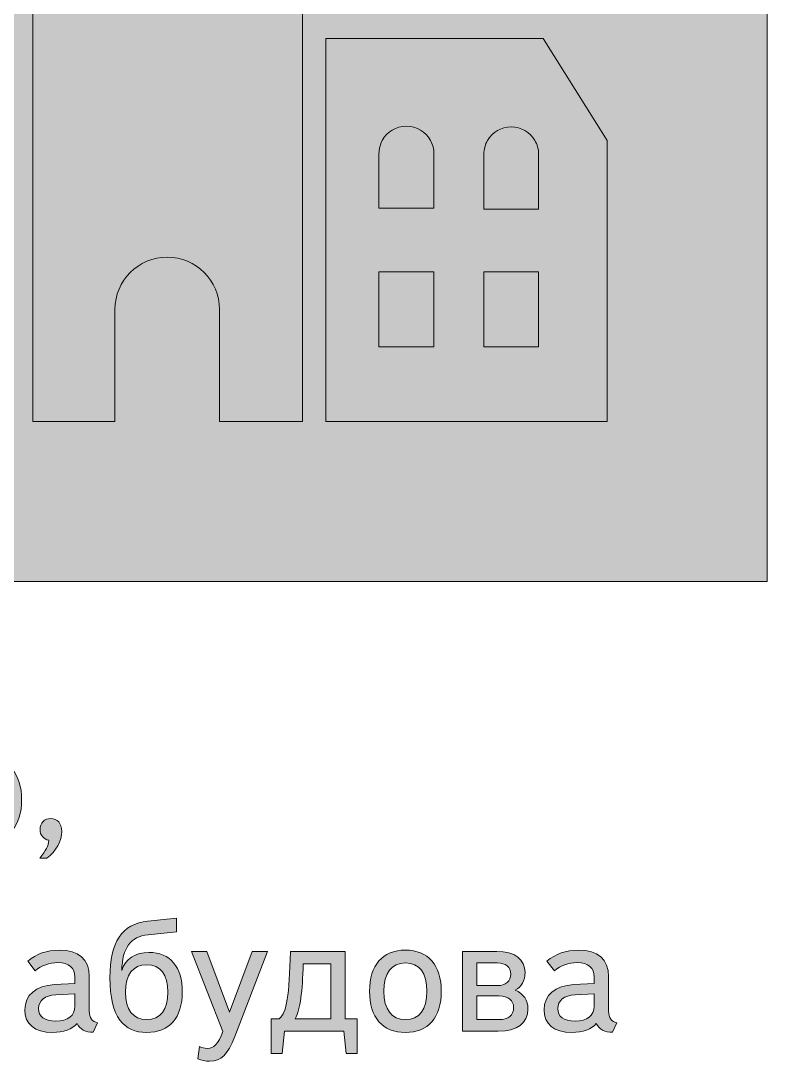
# Model space of a CAD drawing. Header units: millimetres. Extents: x -1334 to 1514, y -1037 to 10.
# Drawn here: x 507.1 to 553.7, y -608.9 to -544 of the extents above; entities that cross this region are included whole.
import ezdxf

# ---------------------------------------------------------------- set-up
doc = ezdxf.new("R2010")
doc.units = ezdxf.units.MM
doc.header["$MEASUREMENT"] = 0
doc.layers.add('bg', color=7, linetype='Continuous', lineweight=0)
doc.layers.add('icons', color=7, linetype='Continuous', lineweight=0)

# ---------------------------------------------------------------- blocks, each defined once
blk = doc.blocks.new('Block_16')
at = {"layer": 'icons'}
for points, knots in [([(521.548, -521.103), (521.548, -521.103), (516.267, -516.51), (516.267, -516.51), (516.267, -516.51), (510.983, -521.103), (510.983, -521.103), (510.983, -521.103), (507.846, -521.103), (507.846, -521.103), (507.846, -521.103), (507.846, -569), (507.846, -569), (507.846, -569), (512.972, -569), (512.972, -569), (512.972, -569), (512.972, -561.997), (512.972, -561.997), (512.972, -561.094), (513.339, -560.276), (513.928, -559.687), (514.521, -559.098), (515.336, -558.731), (516.239, -558.731), (518.042, -558.731), (519.506, -560.191), (519.506, -561.997), (519.506, -561.997), (519.506, -569), (519.506, -569), (519.506, -569), (524.685, -569), (524.685, -569), (524.685, -569), (524.685, -521.103), (524.685, -521.103), (524.685, -521.103), (521.548, -521.103), (521.548, -521.103)], [0, 0, 0, 0, 1, 1, 1, 2, 2, 2, 3, 3, 3, 4, 4, 4, 5, 5, 5, 6, 6, 6, 7, 7, 7, 8, 8, 8, 9, 9, 9, 10, 10, 10, 11, 11, 11, 12, 12, 12, 13, 13, 13, 13]), ([(539.709, -545.085), (539.709, -545.085), (526.138, -545.085), (526.138, -545.085), (526.138, -545.085), (526.138, -569), (526.138, -569), (526.138, -569), (543.703, -569), (543.703, -569), (543.703, -569), (543.703, -551.442), (543.703, -551.442), (543.703, -551.442), (539.709, -545.085), (539.709, -545.085)], [0, 0, 0, 0, 1, 1, 1, 2, 2, 2, 3, 3, 3, 4, 4, 4, 5, 5, 5, 5]), ([(532.89, -555.679), (532.89, -555.679), (529.461, -555.679), (529.461, -555.679), (529.461, -555.679), (529.461, -552.268), (529.461, -552.268), (529.461, -551.968), (529.539, -551.689), (529.669, -551.442), (529.966, -550.913), (530.53, -550.553), (531.176, -550.553), (531.821, -550.553), (532.386, -550.913), (532.682, -551.442), (532.813, -551.689), (532.89, -551.968), (532.89, -552.268), (532.89, -552.268), (532.89, -555.679), (532.89, -555.679)], [0, 0, 0, 0, 1, 1, 1, 2, 2, 2, 3, 3, 3, 4, 4, 4, 5, 5, 5, 6, 6, 6, 7, 7, 7, 7]), ([(539.431, -555.729), (539.431, -555.729), (536.005, -555.729), (536.005, -555.729), (536.005, -555.729), (536.005, -552.317), (536.005, -552.317), (536.005, -552), (536.093, -551.7), (536.245, -551.442), (536.541, -550.941), (537.088, -550.603), (537.716, -550.603), (538.344, -550.603), (538.895, -550.941), (539.191, -551.442), (539.342, -551.7), (539.431, -552), (539.431, -552.317), (539.431, -552.317), (539.431, -555.729), (539.431, -555.729)], [0, 0, 0, 0, 1, 1, 1, 2, 2, 2, 3, 3, 3, 4, 4, 4, 5, 5, 5, 6, 6, 6, 7, 7, 7, 7]), ([(532.89, -564.343), (532.89, -564.343), (529.461, -564.343), (529.461, -564.343), (529.461, -564.343), (529.461, -559.651), (529.461, -559.651), (529.461, -559.651), (532.89, -559.651), (532.89, -559.651), (532.89, -559.651), (532.89, -564.343), (532.89, -564.343)], [0, 0, 0, 0, 1, 1, 1, 2, 2, 2, 3, 3, 3, 4, 4, 4, 4]), ([(539.431, -564.343), (539.431, -564.343), (536.005, -564.343), (536.005, -564.343), (536.005, -564.343), (536.005, -559.651), (536.005, -559.651), (536.005, -559.651), (539.431, -559.651), (539.431, -559.651), (539.431, -559.651), (539.431, -564.343), (539.431, -564.343)], [0, 0, 0, 0, 1, 1, 1, 2, 2, 2, 3, 3, 3, 4, 4, 4, 4])]:
    blk.add_open_spline(points, degree=3, knots=knots, dxfattribs=at)
blk = doc.blocks.new('Block_15')
at = {"layer": 'icons'}
blk.add_blockref('Block_16', (0, 0), dxfattribs=at)
blk = doc.blocks.new('Block_14')
at = {"layer": 'icons'}
blk.add_blockref('Block_15', (0, 0), dxfattribs=at)
blk = doc.blocks.new('Block_13')
at = {"layer": 'icons'}
blk.add_blockref('Block_14', (0, 0), dxfattribs=at)
blk = doc.blocks.new('Block_51')
at = {"layer": 'icons', "true_color": 0x231f20, "transparency": 33554687}
h = blk.add_hatch(color=250, dxfattribs=at)
h.dxf.hatch_style = 2
edge = h.paths.add_edge_path()
edge.add_spline(control_points=[(504.904, -594.391), (505.77, -594.391), (506.249, -593.773), (506.249, -592.627), (506.249, -591.472), (505.77, -590.854), (504.904, -590.854), (504.037, -590.854), (503.559, -591.472), (503.559, -592.627), (503.559, -593.773), (504.037, -594.391), (504.904, -594.391)], knot_values=[0, 0, 0, 0, 1, 1, 1, 2, 2, 2, 3, 3, 3, 4, 4, 4, 4], degree=3, periodic=0)
edge = h.paths.add_edge_path()
edge.add_spline(control_points=[(504.904, -595.198), (503.479, -595.198), (502.661, -594.261), (502.661, -592.627), (502.661, -590.993), (503.479, -590.057), (504.904, -590.057), (506.328, -590.057), (507.146, -590.993), (507.146, -592.627), (507.146, -594.261), (506.328, -595.198), (504.904, -595.198)], knot_values=[0, 0, 0, 0, 1, 1, 1, 2, 2, 2, 3, 3, 3, 4, 4, 4, 4], degree=3, periodic=0)
h = blk.add_hatch(color=250, dxfattribs=at)
h.dxf.hatch_style = 2
edge = h.paths.add_edge_path()
edge.add_spline(control_points=[(508.969, -593.793), (509.368, -593.793), (509.647, -594.082), (509.647, -594.6), (509.647, -595.188), (509.298, -595.845), (508.721, -596.264), (508.721, -596.264), (508.272, -596.264), (508.272, -596.264), (508.661, -595.796), (508.82, -595.507), (508.85, -595.148), (508.511, -595.088), (508.292, -594.829), (508.292, -594.471), (508.292, -594.082), (508.571, -593.793), (508.969, -593.793)], knot_values=[0, 0, 0, 0, 1, 1, 1, 2, 2, 2, 3, 3, 3, 4, 4, 4, 5, 5, 5, 6, 6, 6, 6], degree=3, periodic=0)
h = blk.add_hatch(color=250, dxfattribs=at)
h.dxf.hatch_style = 2
edge = h.paths.add_edge_path()
edge.add_spline(control_points=[(514.958, -606.349), (515.815, -606.349), (516.283, -605.751), (516.283, -604.635), (516.283, -603.529), (515.815, -602.932), (514.958, -602.932), (514.101, -602.932), (513.633, -603.529), (513.633, -604.635), (513.633, -605.741), (514.101, -606.349), (514.958, -606.349)], knot_values=[0, 0, 0, 0, 1, 1, 1, 2, 2, 2, 3, 3, 3, 4, 4, 4, 4], degree=3, periodic=0)
edge = h.paths.add_edge_path()
edge.add_spline(control_points=[(516.811, -600.879), (516.811, -600.879), (515.038, -601.058), (515.038, -601.058), (513.932, -601.178), (513.444, -601.855), (513.394, -603.29), (513.603, -602.583), (514.24, -602.154), (515.098, -602.154), (516.413, -602.154), (517.18, -603.051), (517.18, -604.625), (517.18, -606.24), (516.373, -607.156), (514.958, -607.156), (513.543, -607.156), (512.656, -606.22), (512.656, -603.739), (512.656, -601.487), (513.394, -600.381), (515.028, -600.211), (515.028, -600.211), (516.811, -600.022), (516.811, -600.022), (516.811, -600.022), (516.811, -600.879), (516.811, -600.879)], knot_values=[0, 0, 0, 0, 1, 1, 1, 2, 2, 2, 3, 3, 3, 4, 4, 4, 5, 5, 5, 6, 6, 6, 7, 7, 7, 8, 8, 8, 9, 9, 9, 9], degree=3, periodic=0)
h = blk.add_hatch(color=250, dxfattribs=at)
h.dxf.hatch_style = 2
edge = h.paths.add_edge_path()
edge.add_spline(control_points=[(509.278, -604.805), (508.59, -604.835), (508.202, -605.153), (508.202, -605.662), (508.202, -606.17), (508.571, -606.449), (509.278, -606.449), (510.035, -606.449), (510.474, -606.12), (510.474, -605.512), (510.474, -605.512), (510.474, -604.745), (510.474, -604.745), (510.474, -604.745), (509.278, -604.805), (509.278, -604.805)], knot_values=[0, 0, 0, 0, 1, 1, 1, 2, 2, 2, 3, 3, 3, 4, 4, 4, 5, 5, 5, 5], degree=3, periodic=0)
edge = h.paths.add_edge_path()
edge.add_spline(control_points=[(507.525, -602.702), (508.063, -602.254), (508.71, -602.015), (509.487, -602.015), (510.713, -602.015), (511.371, -602.593), (511.371, -603.659), (511.371, -603.659), (511.371, -605.821), (511.371, -605.821), (511.371, -606.23), (511.559, -606.489), (511.889, -606.548), (511.889, -606.548), (511.619, -607.146), (511.619, -607.146), (511.131, -607.146), (510.782, -606.947), (510.603, -606.588), (510.334, -606.937), (509.756, -607.156), (509.069, -607.156), (507.963, -607.156), (507.345, -606.628), (507.345, -605.751), (507.345, -604.815), (508.032, -604.227), (509.198, -604.167), (509.198, -604.167), (510.474, -604.097), (510.474, -604.097), (510.474, -604.097), (510.474, -603.689), (510.474, -603.689), (510.474, -603.121), (510.095, -602.792), (509.408, -602.792), (508.879, -602.792), (508.381, -602.971), (507.992, -603.31), (507.992, -603.31), (507.525, -602.702), (507.525, -602.702)], knot_values=[0, 0, 0, 0, 1, 1, 1, 2, 2, 2, 3, 3, 3, 4, 4, 4, 5, 5, 5, 6, 6, 6, 7, 7, 7, 8, 8, 8, 9, 9, 9, 10, 10, 10, 11, 11, 11, 12, 12, 12, 13, 13, 13, 14, 14, 14, 14], degree=3, periodic=0)
h = blk.add_hatch(color=250, dxfattribs=at)
h.dxf.hatch_style = 2
edge = h.paths.add_edge_path()
edge.add_spline(control_points=[(518.884, -608.95), (518.636, -608.95), (518.366, -608.9), (518.147, -608.8), (518.147, -608.8), (518.257, -608.033), (518.257, -608.033), (518.406, -608.113), (518.565, -608.153), (518.735, -608.153), (519.163, -608.153), (519.423, -607.874), (519.702, -607.096), (519.702, -607.096), (517.759, -602.095), (517.759, -602.095), (517.759, -602.095), (518.705, -602.095), (518.705, -602.095), (518.705, -602.095), (520.13, -605.881), (520.13, -605.881), (520.13, -605.881), (521.545, -602.095), (521.545, -602.095), (521.545, -602.095), (522.501, -602.095), (522.501, -602.095), (522.501, -602.095), (520.449, -607.405), (520.449, -607.405), (520.001, -608.551), (519.602, -608.95), (518.884, -608.95)], knot_values=[0, 0, 0, 0, 1, 1, 1, 2, 2, 2, 3, 3, 3, 4, 4, 4, 5, 5, 5, 6, 6, 6, 7, 7, 7, 8, 8, 8, 9, 9, 9, 10, 10, 10, 11, 11, 11, 11], degree=3, periodic=0)
h = blk.add_hatch(color=250, dxfattribs=at)
h.dxf.hatch_style = 2
edge = h.paths.add_edge_path()
edge.add_spline(control_points=[(526.457, -606.299), (526.457, -606.299), (526.457, -602.862), (526.457, -602.862), (526.457, -602.862), (524.734, -602.862), (524.734, -602.862), (524.674, -604.625), (524.554, -605.672), (524.235, -606.299), (524.235, -606.299), (526.457, -606.299), (526.457, -606.299)], knot_values=[0, 0, 0, 0, 1, 1, 1, 2, 2, 2, 3, 3, 3, 4, 4, 4, 4], degree=3, periodic=0)
edge = h.paths.add_edge_path()
edge.add_spline(control_points=[(522.721, -608.471), (522.721, -608.471), (522.721, -606.299), (522.721, -606.299), (522.721, -606.299), (523.219, -606.299), (523.219, -606.299), (523.728, -605.881), (523.847, -604.854), (523.936, -602.095), (523.936, -602.095), (527.354, -602.095), (527.354, -602.095), (527.354, -602.095), (527.354, -606.299), (527.354, -606.299), (527.354, -606.299), (528.101, -606.299), (528.101, -606.299), (528.101, -606.299), (528.101, -608.471), (528.101, -608.471), (528.101, -608.471), (527.404, -608.471), (527.404, -608.471), (527.404, -608.471), (527.255, -607.076), (527.255, -607.076), (527.255, -607.076), (523.568, -607.076), (523.568, -607.076), (523.568, -607.076), (523.418, -608.471), (523.418, -608.471), (523.418, -608.471), (522.721, -608.471), (522.721, -608.471)], knot_values=[0, 0, 0, 0, 1, 1, 1, 2, 2, 2, 3, 3, 3, 4, 4, 4, 5, 5, 5, 6, 6, 6, 7, 7, 7, 8, 8, 8, 9, 9, 9, 10, 10, 10, 11, 11, 11, 12, 12, 12, 12], degree=3, periodic=0)
h = blk.add_hatch(color=250, dxfattribs=at)
h.dxf.hatch_style = 2
edge = h.paths.add_edge_path()
edge.add_spline(control_points=[(531.112, -606.349), (531.979, -606.349), (532.457, -605.732), (532.457, -604.586), (532.457, -603.43), (531.979, -602.812), (531.112, -602.812), (530.244, -602.812), (529.766, -603.43), (529.766, -604.586), (529.766, -605.732), (530.244, -606.349), (531.112, -606.349)], knot_values=[0, 0, 0, 0, 1, 1, 1, 2, 2, 2, 3, 3, 3, 4, 4, 4, 4], degree=3, periodic=0)
edge = h.paths.add_edge_path()
edge.add_spline(control_points=[(531.112, -607.156), (529.687, -607.156), (528.87, -606.22), (528.87, -604.586), (528.87, -602.951), (529.687, -602.015), (531.112, -602.015), (532.536, -602.015), (533.353, -602.951), (533.353, -604.586), (533.353, -606.22), (532.536, -607.156), (531.112, -607.156)], knot_values=[0, 0, 0, 0, 1, 1, 1, 2, 2, 2, 3, 3, 3, 4, 4, 4, 4], degree=3, periodic=0)
h = blk.add_hatch(color=250, dxfattribs=at)
h.dxf.hatch_style = 2
edge = h.paths.add_edge_path()
edge.add_spline(control_points=[(536.961, -606.349), (537.538, -606.349), (537.868, -606.08), (537.868, -605.602), (537.868, -605.143), (537.538, -604.874), (536.961, -604.874), (536.961, -604.874), (535.575, -604.874), (535.575, -604.874), (535.575, -604.874), (535.575, -606.349), (535.575, -606.349), (535.575, -606.349), (536.961, -606.349), (536.961, -606.349)], knot_values=[0, 0, 0, 0, 1, 1, 1, 2, 2, 2, 3, 3, 3, 4, 4, 4, 5, 5, 5, 5], degree=3, periodic=0)
edge = h.paths.add_edge_path()
edge.add_spline(control_points=[(536.851, -604.227), (537.379, -604.227), (537.688, -603.958), (537.688, -603.509), (537.688, -603.081), (537.379, -602.812), (536.851, -602.812), (536.851, -602.812), (535.575, -602.812), (535.575, -602.812), (535.575, -602.812), (535.575, -604.227), (535.575, -604.227), (535.575, -604.227), (536.851, -604.227), (536.851, -604.227)], knot_values=[0, 0, 0, 0, 1, 1, 1, 2, 2, 2, 3, 3, 3, 4, 4, 4, 5, 5, 5, 5], degree=3, periodic=0)
edge = h.paths.add_edge_path()
edge.add_spline(control_points=[(538.585, -603.42), (538.585, -603.918), (538.366, -604.297), (537.967, -604.516), (538.485, -604.735), (538.764, -605.143), (538.764, -605.702), (538.764, -606.578), (538.096, -607.076), (536.911, -607.076), (536.911, -607.076), (534.679, -607.076), (534.679, -607.076), (534.679, -607.076), (534.679, -602.095), (534.679, -602.095), (534.679, -602.095), (536.821, -602.095), (536.821, -602.095), (537.947, -602.095), (538.585, -602.583), (538.585, -603.42)], knot_values=[0, 0, 0, 0, 1, 1, 1, 2, 2, 2, 3, 3, 3, 4, 4, 4, 5, 5, 5, 6, 6, 6, 7, 7, 7, 7], degree=3, periodic=0)
h = blk.add_hatch(color=250, dxfattribs=at)
h.dxf.hatch_style = 2
edge = h.paths.add_edge_path()
edge.add_spline(control_points=[(541.704, -604.805), (541.016, -604.835), (540.628, -605.153), (540.628, -605.662), (540.628, -606.17), (540.997, -606.449), (541.704, -606.449), (542.461, -606.449), (542.9, -606.12), (542.9, -605.512), (542.9, -605.512), (542.9, -604.745), (542.9, -604.745), (542.9, -604.745), (541.704, -604.805), (541.704, -604.805)], knot_values=[0, 0, 0, 0, 1, 1, 1, 2, 2, 2, 3, 3, 3, 4, 4, 4, 5, 5, 5, 5], degree=3, periodic=0)
edge = h.paths.add_edge_path()
edge.add_spline(control_points=[(539.951, -602.702), (540.489, -602.254), (541.136, -602.015), (541.914, -602.015), (543.139, -602.015), (543.797, -602.593), (543.797, -603.659), (543.797, -603.659), (543.797, -605.821), (543.797, -605.821), (543.797, -606.23), (543.986, -606.489), (544.315, -606.548), (544.315, -606.548), (544.046, -607.146), (544.046, -607.146), (543.558, -607.146), (543.209, -606.947), (543.03, -606.588), (542.76, -606.937), (542.182, -607.156), (541.495, -607.156), (540.389, -607.156), (539.771, -606.628), (539.771, -605.751), (539.771, -604.815), (540.459, -604.227), (541.625, -604.167), (541.625, -604.167), (542.9, -604.097), (542.9, -604.097), (542.9, -604.097), (542.9, -603.689), (542.9, -603.689), (542.9, -603.121), (542.521, -602.792), (541.834, -602.792), (541.306, -602.792), (540.808, -602.971), (540.419, -603.31), (540.419, -603.31), (539.951, -602.702), (539.951, -602.702)], knot_values=[0, 0, 0, 0, 1, 1, 1, 2, 2, 2, 3, 3, 3, 4, 4, 4, 5, 5, 5, 6, 6, 6, 7, 7, 7, 8, 8, 8, 9, 9, 9, 10, 10, 10, 11, 11, 11, 12, 12, 12, 13, 13, 13, 14, 14, 14, 14], degree=3, periodic=0)
at = {"layer": 'icons'}
for points, knots in [([(504.904, -595.198), (503.479, -595.198), (502.661, -594.261), (502.661, -592.627), (502.661, -590.993), (503.479, -590.057), (504.904, -590.057), (506.328, -590.057), (507.146, -590.993), (507.146, -592.627), (507.146, -594.261), (506.328, -595.198), (504.904, -595.198)], [0, 0, 0, 0, 1, 1, 1, 2, 2, 2, 3, 3, 3, 4, 4, 4, 4]), ([(508.969, -593.793), (509.368, -593.793), (509.647, -594.082), (509.647, -594.6), (509.647, -595.188), (509.298, -595.845), (508.721, -596.264), (508.721, -596.264), (508.272, -596.264), (508.272, -596.264), (508.661, -595.796), (508.82, -595.507), (508.85, -595.148), (508.511, -595.088), (508.292, -594.829), (508.292, -594.471), (508.292, -594.082), (508.571, -593.793), (508.969, -593.793)], [0, 0, 0, 0, 1, 1, 1, 2, 2, 2, 3, 3, 3, 4, 4, 4, 5, 5, 5, 6, 6, 6, 6]), ([(516.811, -600.879), (516.811, -600.879), (515.038, -601.058), (515.038, -601.058), (513.932, -601.178), (513.444, -601.855), (513.394, -603.29), (513.603, -602.583), (514.24, -602.154), (515.098, -602.154), (516.413, -602.154), (517.18, -603.051), (517.18, -604.625), (517.18, -606.24), (516.373, -607.156), (514.958, -607.156), (513.543, -607.156), (512.656, -606.22), (512.656, -603.739), (512.656, -601.487), (513.394, -600.381), (515.028, -600.211), (515.028, -600.211), (516.811, -600.022), (516.811, -600.022), (516.811, -600.022), (516.811, -600.879), (516.811, -600.879)], [0, 0, 0, 0, 1, 1, 1, 2, 2, 2, 3, 3, 3, 4, 4, 4, 5, 5, 5, 6, 6, 6, 7, 7, 7, 8, 8, 8, 9, 9, 9, 9]), ([(507.525, -602.702), (508.063, -602.254), (508.71, -602.015), (509.487, -602.015), (510.713, -602.015), (511.371, -602.593), (511.371, -603.659), (511.371, -603.659), (511.371, -605.821), (511.371, -605.821), (511.371, -606.23), (511.559, -606.489), (511.889, -606.548), (511.889, -606.548), (511.619, -607.146), (511.619, -607.146), (511.131, -607.146), (510.782, -606.947), (510.603, -606.588), (510.334, -606.937), (509.756, -607.156), (509.069, -607.156), (507.963, -607.156), (507.345, -606.628), (507.345, -605.751), (507.345, -604.815), (508.032, -604.227), (509.198, -604.167), (509.198, -604.167), (510.474, -604.097), (510.474, -604.097), (510.474, -604.097), (510.474, -603.689), (510.474, -603.689), (510.474, -603.121), (510.095, -602.792), (509.408, -602.792), (508.879, -602.792), (508.381, -602.971), (507.992, -603.31), (507.992, -603.31), (507.525, -602.702), (507.525, -602.702)], [0, 0, 0, 0, 1, 1, 1, 2, 2, 2, 3, 3, 3, 4, 4, 4, 5, 5, 5, 6, 6, 6, 7, 7, 7, 8, 8, 8, 9, 9, 9, 10, 10, 10, 11, 11, 11, 12, 12, 12, 13, 13, 13, 14, 14, 14, 14]), ([(518.884, -608.95), (518.636, -608.95), (518.366, -608.9), (518.147, -608.8), (518.147, -608.8), (518.257, -608.033), (518.257, -608.033), (518.406, -608.113), (518.565, -608.153), (518.735, -608.153), (519.163, -608.153), (519.423, -607.874), (519.702, -607.096), (519.702, -607.096), (517.759, -602.095), (517.759, -602.095), (517.759, -602.095), (518.705, -602.095), (518.705, -602.095), (518.705, -602.095), (520.13, -605.881), (520.13, -605.881), (520.13, -605.881), (521.545, -602.095), (521.545, -602.095), (521.545, -602.095), (522.501, -602.095), (522.501, -602.095), (522.501, -602.095), (520.449, -607.405), (520.449, -607.405), (520.001, -608.551), (519.602, -608.95), (518.884, -608.95)], [0, 0, 0, 0, 1, 1, 1, 2, 2, 2, 3, 3, 3, 4, 4, 4, 5, 5, 5, 6, 6, 6, 7, 7, 7, 8, 8, 8, 9, 9, 9, 10, 10, 10, 11, 11, 11, 11]), ([(522.721, -608.471), (522.721, -608.471), (522.721, -606.299), (522.721, -606.299), (522.721, -606.299), (523.219, -606.299), (523.219, -606.299), (523.728, -605.881), (523.847, -604.854), (523.936, -602.095), (523.936, -602.095), (527.354, -602.095), (527.354, -602.095), (527.354, -602.095), (527.354, -606.299), (527.354, -606.299), (527.354, -606.299), (528.101, -606.299), (528.101, -606.299), (528.101, -606.299), (528.101, -608.471), (528.101, -608.471), (528.101, -608.471), (527.404, -608.471), (527.404, -608.471), (527.404, -608.471), (527.255, -607.076), (527.255, -607.076), (527.255, -607.076), (523.568, -607.076), (523.568, -607.076), (523.568, -607.076), (523.418, -608.471), (523.418, -608.471), (523.418, -608.471), (522.721, -608.471), (522.721, -608.471)], [0, 0, 0, 0, 1, 1, 1, 2, 2, 2, 3, 3, 3, 4, 4, 4, 5, 5, 5, 6, 6, 6, 7, 7, 7, 8, 8, 8, 9, 9, 9, 10, 10, 10, 11, 11, 11, 12, 12, 12, 12]), ([(531.112, -607.156), (529.687, -607.156), (528.87, -606.22), (528.87, -604.586), (528.87, -602.951), (529.687, -602.015), (531.112, -602.015), (532.536, -602.015), (533.353, -602.951), (533.353, -604.586), (533.353, -606.22), (532.536, -607.156), (531.112, -607.156)], [0, 0, 0, 0, 1, 1, 1, 2, 2, 2, 3, 3, 3, 4, 4, 4, 4]), ([(538.585, -603.42), (538.585, -603.918), (538.366, -604.297), (537.967, -604.516), (538.485, -604.735), (538.764, -605.143), (538.764, -605.702), (538.764, -606.578), (538.096, -607.076), (536.911, -607.076), (536.911, -607.076), (534.679, -607.076), (534.679, -607.076), (534.679, -607.076), (534.679, -602.095), (534.679, -602.095), (534.679, -602.095), (536.821, -602.095), (536.821, -602.095), (537.947, -602.095), (538.585, -602.583), (538.585, -603.42)], [0, 0, 0, 0, 1, 1, 1, 2, 2, 2, 3, 3, 3, 4, 4, 4, 5, 5, 5, 6, 6, 6, 7, 7, 7, 7]), ([(539.951, -602.702), (540.489, -602.254), (541.136, -602.015), (541.914, -602.015), (543.139, -602.015), (543.797, -602.593), (543.797, -603.659), (543.797, -603.659), (543.797, -605.821), (543.797, -605.821), (543.797, -606.23), (543.986, -606.489), (544.315, -606.548), (544.315, -606.548), (544.046, -607.146), (544.046, -607.146), (543.558, -607.146), (543.209, -606.947), (543.03, -606.588), (542.76, -606.937), (542.182, -607.156), (541.495, -607.156), (540.389, -607.156), (539.771, -606.628), (539.771, -605.751), (539.771, -604.815), (540.459, -604.227), (541.625, -604.167), (541.625, -604.167), (542.9, -604.097), (542.9, -604.097), (542.9, -604.097), (542.9, -603.689), (542.9, -603.689), (542.9, -603.121), (542.521, -602.792), (541.834, -602.792), (541.306, -602.792), (540.808, -602.971), (540.419, -603.31), (540.419, -603.31), (539.951, -602.702), (539.951, -602.702)], [0, 0, 0, 0, 1, 1, 1, 2, 2, 2, 3, 3, 3, 4, 4, 4, 5, 5, 5, 6, 6, 6, 7, 7, 7, 8, 8, 8, 9, 9, 9, 10, 10, 10, 11, 11, 11, 12, 12, 12, 13, 13, 13, 14, 14, 14, 14]), ([(514.958, -606.349), (515.815, -606.349), (516.283, -605.751), (516.283, -604.635), (516.283, -603.529), (515.815, -602.932), (514.958, -602.932), (514.101, -602.932), (513.633, -603.529), (513.633, -604.635), (513.633, -605.741), (514.101, -606.349), (514.958, -606.349)], [0, 0, 0, 0, 1, 1, 1, 2, 2, 2, 3, 3, 3, 4, 4, 4, 4]), ([(526.457, -606.299), (526.457, -606.299), (526.457, -602.862), (526.457, -602.862), (526.457, -602.862), (524.734, -602.862), (524.734, -602.862), (524.674, -604.625), (524.554, -605.672), (524.235, -606.299), (524.235, -606.299), (526.457, -606.299), (526.457, -606.299)], [0, 0, 0, 0, 1, 1, 1, 2, 2, 2, 3, 3, 3, 4, 4, 4, 4]), ([(531.112, -606.349), (531.979, -606.349), (532.457, -605.732), (532.457, -604.586), (532.457, -603.43), (531.979, -602.812), (531.112, -602.812), (530.244, -602.812), (529.766, -603.43), (529.766, -604.586), (529.766, -605.732), (530.244, -606.349), (531.112, -606.349)], [0, 0, 0, 0, 1, 1, 1, 2, 2, 2, 3, 3, 3, 4, 4, 4, 4]), ([(536.851, -604.227), (537.379, -604.227), (537.688, -603.958), (537.688, -603.509), (537.688, -603.081), (537.379, -602.812), (536.851, -602.812), (536.851, -602.812), (535.575, -602.812), (535.575, -602.812), (535.575, -602.812), (535.575, -604.227), (535.575, -604.227), (535.575, -604.227), (536.851, -604.227), (536.851, -604.227)], [0, 0, 0, 0, 1, 1, 1, 2, 2, 2, 3, 3, 3, 4, 4, 4, 5, 5, 5, 5]), ([(509.278, -604.805), (508.59, -604.835), (508.202, -605.153), (508.202, -605.662), (508.202, -606.17), (508.571, -606.449), (509.278, -606.449), (510.035, -606.449), (510.474, -606.12), (510.474, -605.512), (510.474, -605.512), (510.474, -604.745), (510.474, -604.745), (510.474, -604.745), (509.278, -604.805), (509.278, -604.805)], [0, 0, 0, 0, 1, 1, 1, 2, 2, 2, 3, 3, 3, 4, 4, 4, 5, 5, 5, 5]), ([(536.961, -606.349), (537.538, -606.349), (537.868, -606.08), (537.868, -605.602), (537.868, -605.143), (537.538, -604.874), (536.961, -604.874), (536.961, -604.874), (535.575, -604.874), (535.575, -604.874), (535.575, -604.874), (535.575, -606.349), (535.575, -606.349), (535.575, -606.349), (536.961, -606.349), (536.961, -606.349)], [0, 0, 0, 0, 1, 1, 1, 2, 2, 2, 3, 3, 3, 4, 4, 4, 5, 5, 5, 5]), ([(541.704, -604.805), (541.016, -604.835), (540.628, -605.153), (540.628, -605.662), (540.628, -606.17), (540.997, -606.449), (541.704, -606.449), (542.461, -606.449), (542.9, -606.12), (542.9, -605.512), (542.9, -605.512), (542.9, -604.745), (542.9, -604.745), (542.9, -604.745), (541.704, -604.805), (541.704, -604.805)], [0, 0, 0, 0, 1, 1, 1, 2, 2, 2, 3, 3, 3, 4, 4, 4, 5, 5, 5, 5])]:
    blk.add_open_spline(points, degree=3, knots=knots, dxfattribs=at)

msp = doc.modelspace()

# ---------------------------------------------------------------- hatches: boundary and pattern name
at = {"layer": 'bg', "true_color": 0x592d2c, "transparency": 33554687}
h = msp.add_hatch(color=29, dxfattribs=at)
h.dxf.hatch_style = 2
h.paths.add_polyline_path([(553.703, -579), (453.703, -579), (453.703, -479), (553.703, -479)])

# ---------------------------------------------------------------- linework, layer by layer
at = {"layer": 'bg'}
msp.add_lwpolyline([(553.703, -579), (453.703, -579), (453.703, -479), (553.703, -479)], close=True, dxfattribs=at)

# ---------------------------------------------------------------- block references
at = {"layer": 'icons'}
for name in ['Block_13', 'Block_51']:
    msp.add_blockref(name, (0, 0), dxfattribs=at)

doc.saveas('drawing.dxf')
